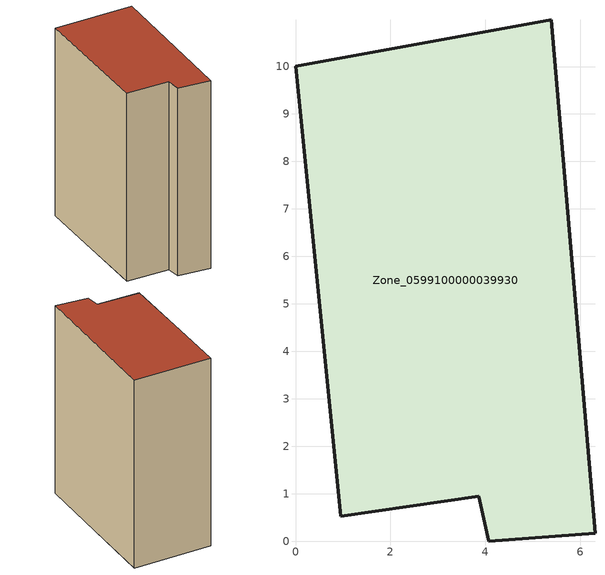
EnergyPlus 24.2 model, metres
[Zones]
Zone_0599100000039930
 floor ground (C_G): 0,10.01 5.39,10.98 6.31,0.17 4.07,0 3.86,0.94 0.95,0.52 z0
 wall outside (C_F): 5.39,10.98 0,10.01 0.95,0.52 3.86,0.94 4.07,0 6.31,0.17 5.39,10.98 z0:12.91
 roof outside (C_R): 6.31,0.17 5.39,10.98 0,10.01 0.95,0.52 3.86,0.94 4.07,0 z12.91
[BUILDING]
Pand.0599100000039930: North Axis=0; Terrain=City; Loads Convergence Tolerance Value=0.04; Temperature Convergence Tolerance Value=0.4; Solar Distribution=FullExterior; Maximum Number of Warmup Days=25; Minimum Number of Warmup Days=1
[Site:Location]
Rotterdam.The.Hague.AP_ZH_NLD Design_Conditions: Latitude=51.96; Longitude=4.45; Time Zone=1; Elevation=-4.5
[SITE:GROUNDTEMPERATURE:BUILDINGSURFACE]
18, 18, 18, 18, 18, 18, 18, 18, 18, 18, 18, 18
[MATERIAL] Thermal Absorptance=0.9; Solar Absorptance=0.7; Visible Absorptance=0.7
Name | Roughness | Thickness | Conductivity | Density | Specific Heat
G.TI.1946 | MediumSmooth | 0.15 | 1 | 540 | 1210
F.TI.1946 | Rough | 0.3 | 0.857143 | 1920 | 840
R.TI.1946 | MediumRough | 0.2 | 0.1 | 1500 | 1000
[CONSTRUCTION]
C_G: G.TI.1946
C_F: F.TI.1946
C_R: R.TI.1946
[ZONE]
Zone_0599100000039930: Type=1; Multiplier=1; Ceiling Height=Autocalculate; Volume=Autocalculate; Floor Area=autocalculate; Part of Total Floor Area=Yes
[ZONEINFILTRATION:DESIGNFLOWRATE]
Infil_Zone_0599100000039930: Zone or ZoneList or Space or SpaceList=Zone_0599100000039930; Schedule=AlwaysOn; Design Flow Rate Calculation Method=Flow/Area; Flow Rate per Floor Area=0.003; Constant Term Coefficient=1; Temperature Term Coefficient=0; Velocity Term Coefficient=0; Velocity Squared Term Coefficient=0
[HVACTEMPLATE:ZONE:IDEALLOADSAIRSYSTEM]
Zone_0599100000039930: Maximum Heating Supply Air Temperature=50; Minimum Cooling Supply Air Temperature=13; Maximum Heating Supply Air Humidity Ratio=0.0156; Minimum Cooling Supply Air Humidity Ratio=0.0077; Heating Limit=NoLimit; Cooling Limit=NoLimit; Dehumidification Control Type=ConstantSensibleHeatRatio; Cooling Sensible Heat Ratio=0.7; Dehumidification Setpoint=60; Humidification Control Type=None; Humidification Setpoint=30; Outdoor Air Method=None; Outdoor Air Flow Rate per Person=0.00944; Outdoor Air Flow Rate per Zone Floor Area=0; Outdoor Air Flow Rate per Zone=0; Demand Controlled Ventilation Type=None; Outdoor Air Economizer Type=NoEconomizer; Heat Recovery Type=None; Sensible Heat Recovery Effectiveness=0.7; Latent Heat Recovery Effectiveness=0.65
[ZONECONTROL:THERMOSTAT]
ThermostatControl_Zone_0599100000039930: Zone or ZoneList=Zone_0599100000039930; Control Type Schedule=DualSetpointControlType; Control 1=Thermostat_Zone_0599100000039930; Temperature Difference Between Cutout And Setpoint=0
[THERMOSTATSETPOINT:DUALSETPOINT]
Thermostat_Zone_0599100000039930: Heating Setpoint Temperature Schedule=HeatingSetpoint_Zone_0599100000039930; Cooling Setpoint Temperature Schedule=CoolingSetpoint_Zone_0599100000039930
[SCHEDULE:COMPACT]
HeatingSetpoint_Zone_0599100000039930: Through: 12/31, For: AllDays, Until: 24:00, 21
CoolingSetpoint_Zone_0599100000039930: Through: 12/31, For: AllDays, Until: 24:00, 24
DualSetpointControlType: Through: 12/31, For: AllDays, Until: 24:00, 4
AlwaysOn: Through: 12/31, For: AllDays, Until: 24:00, 1
